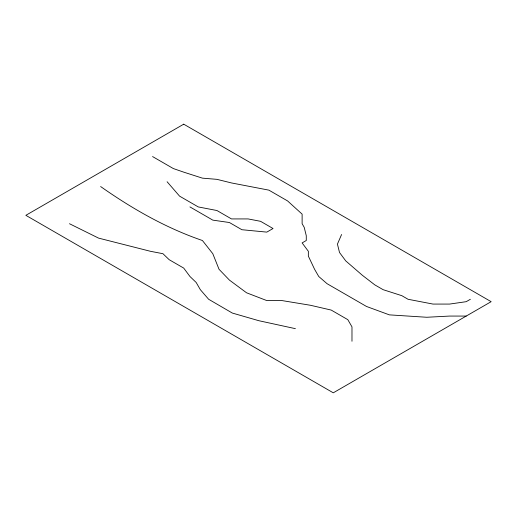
<?xml version="1.0" encoding="UTF-8"?>
<svg xmlns="http://www.w3.org/2000/svg" width="517" height="517" viewBox="0 0 517 517"><rect width="100%" height="100%" fill="white"/><g stroke="black" fill="none" stroke-linecap="round" stroke-linejoin="round"><path stroke-width="0.78" d="M341.588 234.511L337.433 244.108L339.514 252.503L345.744 260.898L362.365 275.29L374.825 284.886L383.136 289.682L401.832 295.679L408.062 299.278L432.988 304.074L449.609 304.074L466.224 301.676L470.38 299.278M466.224 316.068L449.609 316.068L426.758 317.264L389.366 314.866L366.514 306.471L327.048 283.684L318.743 276.492L314.588 269.292L308.352 256.102L308.358 251.301L302.122 242.912L306.277 240.508L306.277 235.713L304.203 227.318L302.122 223.719L302.122 214.128L287.581 200.932L268.885 190.14L231.5 182.947L216.953 179.347L202.412 178.145L183.722 172.148L173.331 168.555L152.56 156.561M295.388 328.657L258.868 320.714L232.307 313.05L208.648 299.278L200.338 289.682L196.182 282.482L189.952 276.492L183.722 268.097L169.182 259.702L162.945 253.705L150.486 251.301L98.553 238.111L69.472 223.719M189.952 206.929L212.804 220.126L229.419 222.523L241.878 229.716L266.811 232.114L273.041 228.52L260.581 221.321L248.115 218.924L231.493 218.924L216.953 210.529L198.263 206.929L179.567 196.137L167.101 181.745M100.628 186.54C132.132 208.694 165.867 228.003 202.418 240.508L212.804 253.705L219.034 269.292L229.419 280.085L246.544 292.784L266.462 300.448L281.351 300.474L310.433 305.269L331.203 310.071L347.818 319.661L351.98 326.86L351.98 341.252M183.722 124.183L25.85 215.324L333.278 392.817L491.15 301.676L183.722 124.183"/></g></svg>
